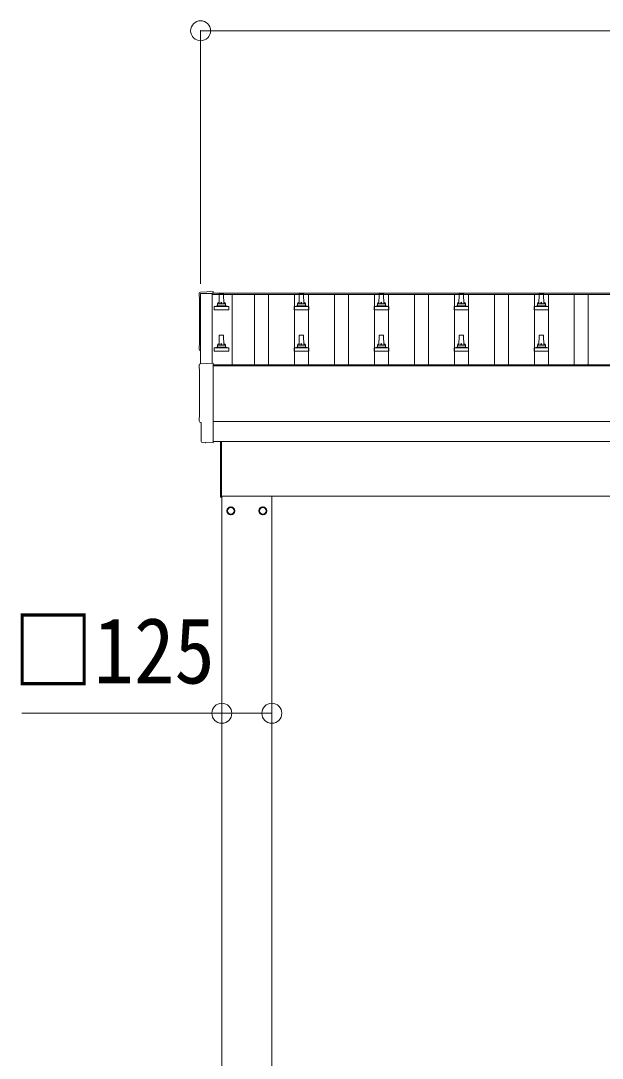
# Model space of a CAD drawing. Units: millimetres at full size, sheet at 1:50; details may follow other scales. Extents: x -14053 to 14053, y -9700 to 9700.
# Drawn here: x -7026 to -5571, y -3172 to -579 of the extents above; entities that cross this region are included whole.
import ezdxf
from ezdxf.enums import TextEntityAlignment as Align

# ---------------------------------------------------------------- set-up
doc = ezdxf.new("R2010")
doc.units = ezdxf.units.MM
doc.header["$LTSCALE"] = 50
doc.header["$PDMODE"] = 32
doc.header["$PDSIZE"] = 50
for name, color, linetype, lineweight in [('0-1_Defpoints', 4, 'Continuous', 9), ('0-3_SHAPE', 5, 'Continuous', 5), ('0-6_PARTS1', 6, 'Continuous', 9)]:
    doc.layers.add(name, color=color, linetype=linetype, lineweight=lineweight)
doc.styles.add('ＭＳ ゴシック', font='')
doc.styles.get('ＭＳ ゴシック').set_extended_font_data('MS Gothic')

msp = doc.modelspace()

# ---------------------------------------------------------------- linework, layer by layer
at = {"layer": '0-1_Defpoints'}
for p, q in [((-6575.78, -1436.47), (-6575.78, -1260.43)), ((-6575.78, -1260.43), (-6546.78, -1260.43)), ((-6546.78, -1259.47), (-1100.78, -1259.47)), ((-6546.78, -1259.47), (-6546.78, -1263.05)), ((-6546.78, -1260.43), (-6546.78, -1434.95)), ((-6546.78, -1263.05), (-1100.78, -1263.05)), ((-6544.78, -1439.08), (-1102.78, -1439.08)), ((-6544.78, -1440.97), (-1102.78, -1440.97)), ((-1102.78, -1580.85), (-6544.78, -1580.85)), ((-6564.41, -1633.7), (-6571.33, -1633.34)), ((-6544.78, -1630.68), (-1102.78, -1630.68)), ((-6544.78, -1632.7), (-6544.78, -1633.7)), ((-6525.78, -1769.41), (-6525.78, -1630.78)), ((-6523.78, -1630.78), (-6523.78, -1769.41)), ((-6523.78, -1769.41), (-6525.78, -1769.41)), ((-6523.78, -1766.91), (-1217.82, -1766.91)), ((-6522.78, -4621.91), (-6522.78, -1766.91)), ((-6397.78, -1766.91), (-6397.78, -4621.91)), ((-6491.68, -1803.66), (-6491.78, -1803.66)), ((-6491.68, -1804.16), (-6491.78, -1804.16)), ((-6428.87, -1803.66), (-6428.77, -1803.66)), ((-6428.87, -1804.16), (-6428.77, -1804.16))]:
    msp.add_line(p, q, dxfattribs=at)
for points in [[(-6576.35, -1257.07), (-6544.78, -1255.41), (-6544.78, -1259.47)], [(-6576.35, -1436.5), (-6544.78, -1434.85), (-6544.78, -1632.7)], [(-6574.17, -1630.35), (-6574.17, -1583.32), (-6574.77, -1583.32)], [(-6563.67, -1633.43), (-6563, -1632.8), (-6544.78, -1633.71)]]:
    msp.add_lwpolyline(points, dxfattribs=at)
for points in [[(-6500.28, -1794.1), (-6508.78, -1799.01), (-6508.78, -1808.82), (-6500.28, -1813.73), (-6491.78, -1808.82), (-6491.78, -1799.01)], [(-6420.28, -1794.1), (-6411.78, -1799.01), (-6411.78, -1808.82), (-6420.28, -1813.73), (-6428.78, -1808.82), (-6428.78, -1799.01)]]:
    msp.add_lwpolyline(points, close=True, dxfattribs=at)
for centre, radius in [((-6500.28, -1803.91), 10), ((-6500.28, -1803.91), 8.5), ((-6420.28, -1803.91), 10), ((-6420.28, -1803.91), 8.5)]:
    msp.add_circle(centre, radius, dxfattribs=at)
for centre, start, end in [((-6500.28, -1803.91), 171.25399, 188.74601), ((-6500.28, -1803.91), 111.25399, 128.74601), ((-6500.28, -1803.91), 231.25399, 248.74601), ((-6500.28, -1803.91), 51.25399, 68.74601), ((-6500.28, -1803.91), 291.25399, 308.74601), ((-6500.28, -1803.91), 1.66581, 8.74601), ((-6500.28, -1803.91), 351.25399, 358.33419), ((-6420.28, -1803.91), 171.25399, 178.33419), ((-6420.28, -1803.91), 181.66581, 188.74601), ((-6420.28, -1803.91), 111.25399, 128.74601), ((-6420.28, -1803.91), 231.25399, 248.74601), ((-6420.28, -1803.91), 51.25399, 68.74601), ((-6420.28, -1803.91), 291.25399, 308.74601), ((-6420.28, -1803.91), 351.25399, 8.74601)]:
    msp.add_arc(centre, 8.6, start, end, dxfattribs=at)
for centre, major_axis, ratio, start_param, end_param in [((-6576.19, -1260.06), (-3, 0), 0.99863, 4.7647489, 6.2979817), ((-11342.05, -1330.49), (4763.38, 0), 0.99863, 6.2686928, 6.2979817), ((-6574.77, -1399.49), (-4.41, 0), 0.99863, 6.2686928, 7.6252171), ((-6576.19, -1439.5), (-3, 0), 0.99863, 4.7647489, 6.2979817), ((-11342.05, -1509.92), (4763.38, 0), 0.99863, 6.2686928, 6.2979817), ((-6574.77, -1578.92), (-4.41, 0), 0.99863, 6.2686928, 7.8539816), ((-6571.17, -1630.34), (-2.18, -2.07), 0.9974, 5.5252311, 7.0411395), ((-6564.36, -1632.71), (-0.727, -0.69), 0.9974, 0.7579542, 1.5707963)]:
    msp.add_ellipse(centre, major_axis=major_axis, ratio=ratio, start_param=start_param, end_param=end_param, dxfattribs=at)
at = {"layer": '0-3_SHAPE'}
for p, q in [((-6529.78, -1285.99), (-6529.05, -1262.46)), ((-6528.05, -1261.49), (-6519.5, -1261.49)), ((-6518.5, -1262.46), (-6517.78, -1285.99)), ((-6329.78, -1285.99), (-6329.05, -1262.46)), ((-6328.05, -1261.49), (-6319.5, -1261.49)), ((-6318.5, -1262.46), (-6317.78, -1285.99)), ((-6129.78, -1285.99), (-6129.05, -1262.46)), ((-6128.05, -1261.49), (-6119.5, -1261.49)), ((-6118.5, -1262.46), (-6117.78, -1285.99)), ((-5929.78, -1285.99), (-5929.05, -1262.46)), ((-5928.05, -1261.49), (-5919.5, -1261.49)), ((-5918.5, -1262.46), (-5917.78, -1285.99)), ((-5729.78, -1285.99), (-5729.05, -1262.46)), ((-5728.05, -1261.49), (-5719.5, -1261.49)), ((-5718.5, -1262.46), (-5717.78, -1285.99)), ((-6542.03, -1301.49), (-6542.03, -1293.77)), ((-6541.65, -1292.99), (-6505.91, -1292.99)), ((-6541.26, -1292.8), (-6534.54, -1291.17)), ((-6534.16, -1290.99), (-6513.4, -1290.99)), ((-6533.78, -1290.2), (-6533.78, -1285.99)), ((-6532.78, -1285.99), (-6514.78, -1285.99)), ((-6513.78, -1290.2), (-6513.78, -1285.99)), ((-6506.29, -1292.8), (-6513.01, -1291.17)), ((-6505.53, -1301.49), (-6505.53, -1293.77)), ((-6342.03, -1301.49), (-6342.03, -1293.77)), ((-6341.65, -1292.99), (-6305.91, -1292.99)), ((-6341.26, -1292.8), (-6334.54, -1291.17)), ((-6334.16, -1290.99), (-6313.4, -1290.99)), ((-6333.78, -1290.2), (-6333.78, -1285.99)), ((-6332.78, -1285.99), (-6314.78, -1285.99)), ((-6313.78, -1290.2), (-6313.78, -1285.99)), ((-6306.29, -1292.8), (-6313.01, -1291.17)), ((-6305.53, -1301.49), (-6305.53, -1293.77)), ((-6142.03, -1301.49), (-6142.03, -1293.77)), ((-6141.65, -1292.99), (-6105.91, -1292.99)), ((-6141.26, -1292.8), (-6134.54, -1291.17)), ((-6134.16, -1290.99), (-6113.4, -1290.99)), ((-6133.78, -1290.2), (-6133.78, -1285.99)), ((-6132.78, -1285.99), (-6114.78, -1285.99)), ((-6113.78, -1290.2), (-6113.78, -1285.99)), ((-6106.29, -1292.8), (-6113.01, -1291.17)), ((-6105.53, -1301.49), (-6105.53, -1293.77)), ((-5942.03, -1301.49), (-5942.03, -1293.77)), ((-5941.65, -1292.99), (-5905.91, -1292.99)), ((-5941.26, -1292.8), (-5934.54, -1291.17)), ((-5934.16, -1290.99), (-5913.4, -1290.99)), ((-5933.78, -1290.2), (-5933.78, -1285.99)), ((-5932.78, -1285.99), (-5914.78, -1285.99)), ((-5913.78, -1290.2), (-5913.78, -1285.99)), ((-5906.29, -1292.8), (-5913.01, -1291.17)), ((-5905.53, -1301.49), (-5905.53, -1293.77)), ((-5742.03, -1301.49), (-5742.03, -1293.77)), ((-5741.65, -1292.99), (-5705.91, -1292.99)), ((-5741.26, -1292.8), (-5734.54, -1291.17)), ((-5734.16, -1290.99), (-5713.4, -1290.99)), ((-5733.78, -1290.2), (-5733.78, -1285.99)), ((-5732.78, -1285.99), (-5714.78, -1285.99)), ((-5713.78, -1290.2), (-5713.78, -1285.99)), ((-5706.29, -1292.8), (-5713.01, -1291.17)), ((-5705.53, -1301.49), (-5705.53, -1293.77)), ((-6505.53, -1301.49), (-6542.03, -1301.49)), ((-6305.53, -1301.49), (-6342.03, -1301.49)), ((-6105.53, -1301.49), (-6142.03, -1301.49)), ((-5905.53, -1301.49), (-5942.03, -1301.49)), ((-5705.53, -1301.49), (-5742.03, -1301.49)), ((-6529.78, -1389.32), (-6529.05, -1365.79)), ((-6528.05, -1364.82), (-6519.5, -1364.82)), ((-6518.5, -1365.79), (-6517.78, -1389.32)), ((-6329.78, -1389.32), (-6329.05, -1365.79)), ((-6328.05, -1364.82), (-6319.5, -1364.82)), ((-6318.5, -1365.79), (-6317.78, -1389.32)), ((-6129.78, -1389.32), (-6129.05, -1365.79)), ((-6128.05, -1364.82), (-6119.5, -1364.82)), ((-6118.5, -1365.79), (-6117.78, -1389.32)), ((-5929.78, -1389.32), (-5929.05, -1365.79)), ((-5928.05, -1364.82), (-5919.5, -1364.82)), ((-5918.5, -1365.79), (-5917.78, -1389.32)), ((-5729.78, -1389.32), (-5729.05, -1365.79)), ((-5728.05, -1364.82), (-5719.5, -1364.82)), ((-5718.5, -1365.79), (-5717.78, -1389.32)), ((-6542.03, -1404.82), (-6542.03, -1397.11)), ((-6541.65, -1396.32), (-6505.91, -1396.32)), ((-6541.26, -1396.13), (-6534.54, -1394.5)), ((-6534.16, -1394.32), (-6513.4, -1394.32)), ((-6533.78, -1393.53), (-6533.78, -1389.32)), ((-6532.78, -1389.32), (-6514.78, -1389.32)), ((-6513.78, -1393.53), (-6513.78, -1389.32)), ((-6506.29, -1396.13), (-6513.01, -1394.5)), ((-6505.53, -1404.82), (-6505.53, -1397.11)), ((-6342.03, -1404.82), (-6342.03, -1397.11)), ((-6341.65, -1396.32), (-6305.91, -1396.32)), ((-6341.26, -1396.13), (-6334.54, -1394.5)), ((-6334.16, -1394.32), (-6313.4, -1394.32)), ((-6333.78, -1393.53), (-6333.78, -1389.32)), ((-6332.78, -1389.32), (-6314.78, -1389.32)), ((-6313.78, -1393.53), (-6313.78, -1389.32)), ((-6306.29, -1396.13), (-6313.01, -1394.5)), ((-6305.53, -1404.82), (-6305.53, -1397.11)), ((-6142.03, -1404.82), (-6142.03, -1397.11)), ((-6141.65, -1396.32), (-6105.91, -1396.32)), ((-6141.26, -1396.13), (-6134.54, -1394.5)), ((-6134.16, -1394.32), (-6113.4, -1394.32)), ((-6133.78, -1393.53), (-6133.78, -1389.32)), ((-6132.78, -1389.32), (-6114.78, -1389.32)), ((-6113.78, -1393.53), (-6113.78, -1389.32)), ((-6106.29, -1396.13), (-6113.01, -1394.5)), ((-6105.53, -1404.82), (-6105.53, -1397.11)), ((-5942.03, -1404.82), (-5942.03, -1397.11)), ((-5941.65, -1396.32), (-5905.91, -1396.32)), ((-5941.26, -1396.13), (-5934.54, -1394.5)), ((-5934.16, -1394.32), (-5913.4, -1394.32)), ((-5933.78, -1393.53), (-5933.78, -1389.32)), ((-5932.78, -1389.32), (-5914.78, -1389.32)), ((-5913.78, -1393.53), (-5913.78, -1389.32)), ((-5906.29, -1396.13), (-5913.01, -1394.5)), ((-5905.53, -1404.82), (-5905.53, -1397.11)), ((-5742.03, -1404.82), (-5742.03, -1397.11)), ((-5741.65, -1396.32), (-5705.91, -1396.32)), ((-5741.26, -1396.13), (-5734.54, -1394.5)), ((-5734.16, -1394.32), (-5713.4, -1394.32)), ((-5733.78, -1393.53), (-5733.78, -1389.32)), ((-5732.78, -1389.32), (-5714.78, -1389.32)), ((-5713.78, -1393.53), (-5713.78, -1389.32)), ((-5706.29, -1396.13), (-5713.01, -1394.5)), ((-5705.53, -1404.82), (-5705.53, -1397.11)), ((-6505.53, -1404.82), (-6542.03, -1404.82)), ((-6305.53, -1404.82), (-6342.03, -1404.82)), ((-6105.53, -1404.82), (-6142.03, -1404.82)), ((-5905.53, -1404.82), (-5942.03, -1404.82)), ((-5705.53, -1404.82), (-5742.03, -1404.82))]:
    msp.add_line(p, q, dxfattribs=at)
at = {"layer": '0-3_SHAPE', "color": 4, "lineweight": 9}
for p, q in [((-6497.28, -1263.05), (-6497.28, -1439.08)), ((-6441.28, -1439.08), (-6441.28, -1263.05)), ((-6406.28, -1439.08), (-6406.28, -1263.05)), ((-6341.28, -1439.08), (-6341.28, -1263.05)), ((-6306.28, -1439.08), (-6306.28, -1263.05)), ((-6241.28, -1439.08), (-6241.28, -1263.05)), ((-6206.28, -1439.08), (-6206.28, -1263.05)), ((-6141.28, -1439.08), (-6141.28, -1263.05)), ((-6106.28, -1439.08), (-6106.28, -1263.05)), ((-6041.28, -1439.08), (-6041.28, -1263.05)), ((-6006.28, -1439.08), (-6006.28, -1263.05)), ((-5941.28, -1439.08), (-5941.28, -1263.05)), ((-5906.28, -1439.08), (-5906.28, -1263.05)), ((-5841.28, -1439.08), (-5841.28, -1263.05)), ((-5806.28, -1439.08), (-5806.28, -1263.05)), ((-5741.28, -1439.08), (-5741.28, -1263.05)), ((-5706.28, -1439.08), (-5706.28, -1263.05)), ((-5641.28, -1439.08), (-5641.28, -1263.05)), ((-5606.28, -1439.08), (-5606.28, -1263.05))]:
    msp.add_line(p, q, dxfattribs=at)
at = {"layer": '0-3_SHAPE'}
for centre, radius, start, end in [((-6528.05, -1262.49), 1, 90, 178.60509), ((-6519.5, -1262.49), 1, 1.39491, 90), ((-6328.05, -1262.49), 1, 90, 178.60509), ((-6319.5, -1262.49), 1, 1.39491, 90), ((-6128.05, -1262.49), 1, 90, 178.60509), ((-6119.5, -1262.49), 1, 1.39491, 90), ((-5928.05, -1262.49), 1, 90, 178.60509), ((-5919.5, -1262.49), 1, 1.39491, 90), ((-5728.05, -1262.49), 1, 90, 178.60509), ((-5719.5, -1262.49), 1, 1.39491, 90), ((-6541.03, -1293.77), 1, 103.62699, 180), ((-6534.78, -1290.2), 1, 283.62699, 0), ((-6529.69, -1286.62), 4.13, 90, 171.17633), ((-6532.78, -1286.99), 1, 90, 180), ((-6520.45, -1285.99), 4.83, 133.60282, 180), ((-6527.11, -1285.99), 4.83, 0, 46.39718), ((-6517.86, -1286.62), 4.13, 8.82367, 90), ((-6514.78, -1286.99), 1, 0, 90), ((-6512.78, -1290.2), 1, 180, 256.37301), ((-6506.53, -1293.77), 1, 0, 76.37301), ((-6341.03, -1293.77), 1, 103.62699, 180), ((-6334.78, -1290.2), 1, 283.62699, 0), ((-6329.69, -1286.62), 4.13, 90, 171.17633), ((-6332.78, -1286.99), 1, 90, 180), ((-6320.45, -1285.99), 4.83, 133.60282, 180), ((-6327.11, -1285.99), 4.83, 0, 46.39718), ((-6317.86, -1286.62), 4.13, 8.82367, 90), ((-6314.78, -1286.99), 1, 0, 90), ((-6312.78, -1290.2), 1, 180, 256.37301), ((-6306.53, -1293.77), 1, 0, 76.37301), ((-6141.03, -1293.77), 1, 103.62699, 180), ((-6134.78, -1290.2), 1, 283.62699, 0), ((-6129.69, -1286.62), 4.13, 90, 171.17633), ((-6132.78, -1286.99), 1, 90, 180), ((-6120.45, -1285.99), 4.83, 133.60282, 180), ((-6127.11, -1285.99), 4.83, 0, 46.39718), ((-6117.86, -1286.62), 4.13, 8.82367, 90), ((-6114.78, -1286.99), 1, 0, 90), ((-6112.78, -1290.2), 1, 180, 256.37301), ((-6106.53, -1293.77), 1, 0, 76.37301), ((-5941.03, -1293.77), 1, 103.62699, 180), ((-5934.78, -1290.2), 1, 283.62699, 0), ((-5929.69, -1286.62), 4.13, 90, 171.17633), ((-5932.78, -1286.99), 1, 90, 180), ((-5920.45, -1285.99), 4.83, 133.60282, 180), ((-5927.11, -1285.99), 4.83, 0, 46.39718), ((-5917.86, -1286.62), 4.13, 8.82367, 90), ((-5914.78, -1286.99), 1, 0, 90), ((-5912.78, -1290.2), 1, 180, 256.37301), ((-5906.53, -1293.77), 1, 0, 76.37301), ((-5741.03, -1293.77), 1, 103.62699, 180), ((-5734.78, -1290.2), 1, 283.62699, 0), ((-5729.69, -1286.62), 4.13, 90, 171.17633), ((-5732.78, -1286.99), 1, 90, 180), ((-5720.45, -1285.99), 4.83, 133.60282, 180), ((-5727.11, -1285.99), 4.83, 0, 46.39718), ((-5717.86, -1286.62), 4.13, 8.82367, 90), ((-5714.78, -1286.99), 1, 0, 90), ((-5712.78, -1290.2), 1, 180, 256.37301), ((-5706.53, -1293.77), 1, 0, 76.37301), ((-6528.05, -1365.82), 1, 90, 178.60509), ((-6519.5, -1365.82), 1, 1.39491, 90), ((-6328.05, -1365.82), 1, 90, 178.60509), ((-6319.5, -1365.82), 1, 1.39491, 90), ((-6128.05, -1365.82), 1, 90, 178.60509), ((-6119.5, -1365.82), 1, 1.39491, 90), ((-5928.05, -1365.82), 1, 90, 178.60509), ((-5919.5, -1365.82), 1, 1.39491, 90), ((-5728.05, -1365.82), 1, 90, 178.60509), ((-5719.5, -1365.82), 1, 1.39491, 90), ((-6541.03, -1397.11), 1, 103.62699, 180), ((-6534.78, -1393.53), 1, 283.62699, 0), ((-6529.69, -1389.95), 4.13, 90, 171.17633), ((-6532.78, -1390.32), 1, 90, 180), ((-6520.45, -1389.32), 4.83, 133.60282, 180), ((-6527.11, -1389.32), 4.83, 0, 46.39718), ((-6517.86, -1389.95), 4.13, 8.82367, 90), ((-6514.78, -1390.32), 1, 0, 90), ((-6512.78, -1393.53), 1, 180, 256.37301), ((-6506.53, -1397.11), 1, 0, 76.37301), ((-6341.03, -1397.11), 1, 103.62699, 180), ((-6334.78, -1393.53), 1, 283.62699, 0), ((-6329.69, -1389.95), 4.13, 90, 171.17633), ((-6332.78, -1390.32), 1, 90, 180), ((-6320.45, -1389.32), 4.83, 133.60282, 180), ((-6327.11, -1389.32), 4.83, 0, 46.39718), ((-6317.86, -1389.95), 4.13, 8.82367, 90), ((-6314.78, -1390.32), 1, 0, 90), ((-6312.78, -1393.53), 1, 180, 256.37301), ((-6306.53, -1397.11), 1, 0, 76.37301), ((-6141.03, -1397.11), 1, 103.62699, 180), ((-6134.78, -1393.53), 1, 283.62699, 0), ((-6129.69, -1389.95), 4.13, 90, 171.17633), ((-6132.78, -1390.32), 1, 90, 180), ((-6120.45, -1389.32), 4.83, 133.60282, 180), ((-6127.11, -1389.32), 4.83, 0, 46.39718), ((-6117.86, -1389.95), 4.13, 8.82367, 90), ((-6114.78, -1390.32), 1, 0, 90), ((-6112.78, -1393.53), 1, 180, 256.37301), ((-6106.53, -1397.11), 1, 0, 76.37301), ((-5941.03, -1397.11), 1, 103.62699, 180), ((-5934.78, -1393.53), 1, 283.62699, 0), ((-5929.69, -1389.95), 4.13, 90, 171.17633), ((-5932.78, -1390.32), 1, 90, 180), ((-5920.45, -1389.32), 4.83, 133.60282, 180), ((-5927.11, -1389.32), 4.83, 0, 46.39718), ((-5917.86, -1389.95), 4.13, 8.82367, 90), ((-5914.78, -1390.32), 1, 0, 90), ((-5912.78, -1393.53), 1, 180, 256.37301), ((-5906.53, -1397.11), 1, 0, 76.37301), ((-5741.03, -1397.11), 1, 103.62699, 180), ((-5734.78, -1393.53), 1, 283.62699, 0), ((-5729.69, -1389.95), 4.13, 90, 171.17633), ((-5732.78, -1390.32), 1, 90, 180), ((-5720.45, -1389.32), 4.83, 133.60282, 180), ((-5727.11, -1389.32), 4.83, 0, 46.39718), ((-5717.86, -1389.95), 4.13, 8.82367, 90), ((-5714.78, -1390.32), 1, 0, 90), ((-5712.78, -1393.53), 1, 180, 256.37301), ((-5706.53, -1397.11), 1, 0, 76.37301)]:
    msp.add_arc(centre, radius, start, end, dxfattribs=at)
at = {"layer": '0-6_PARTS1'}
for p, q in [((-6575.78, -603.76), (-6575.78, -1236.58)), ((-6575.78, -603.76), (-1071.78, -603.76)), ((-6522.78, -2309.91), (-7022.78, -2309.91)), ((-6522.78, -2309.91), (-6397.78, -2309.91))]:
    msp.add_line(p, q, dxfattribs=at)
for p in [(-6575.78, -603.76), (-6522.78, -2309.91), (-6397.78, -2309.91)]:
    msp.add_point(p, dxfattribs=at)

# ---------------------------------------------------------------- texts
at = {"layer": '0-6_PARTS1', "color": 7, "style": 'ＭＳ ゴシック', "width": 0.9}
msp.add_text('□125', height=165, dxfattribs=at).set_placement((-7045.93, -2284.91), align=Align.BOTTOM_LEFT)

doc.saveas('drawing.dxf')
